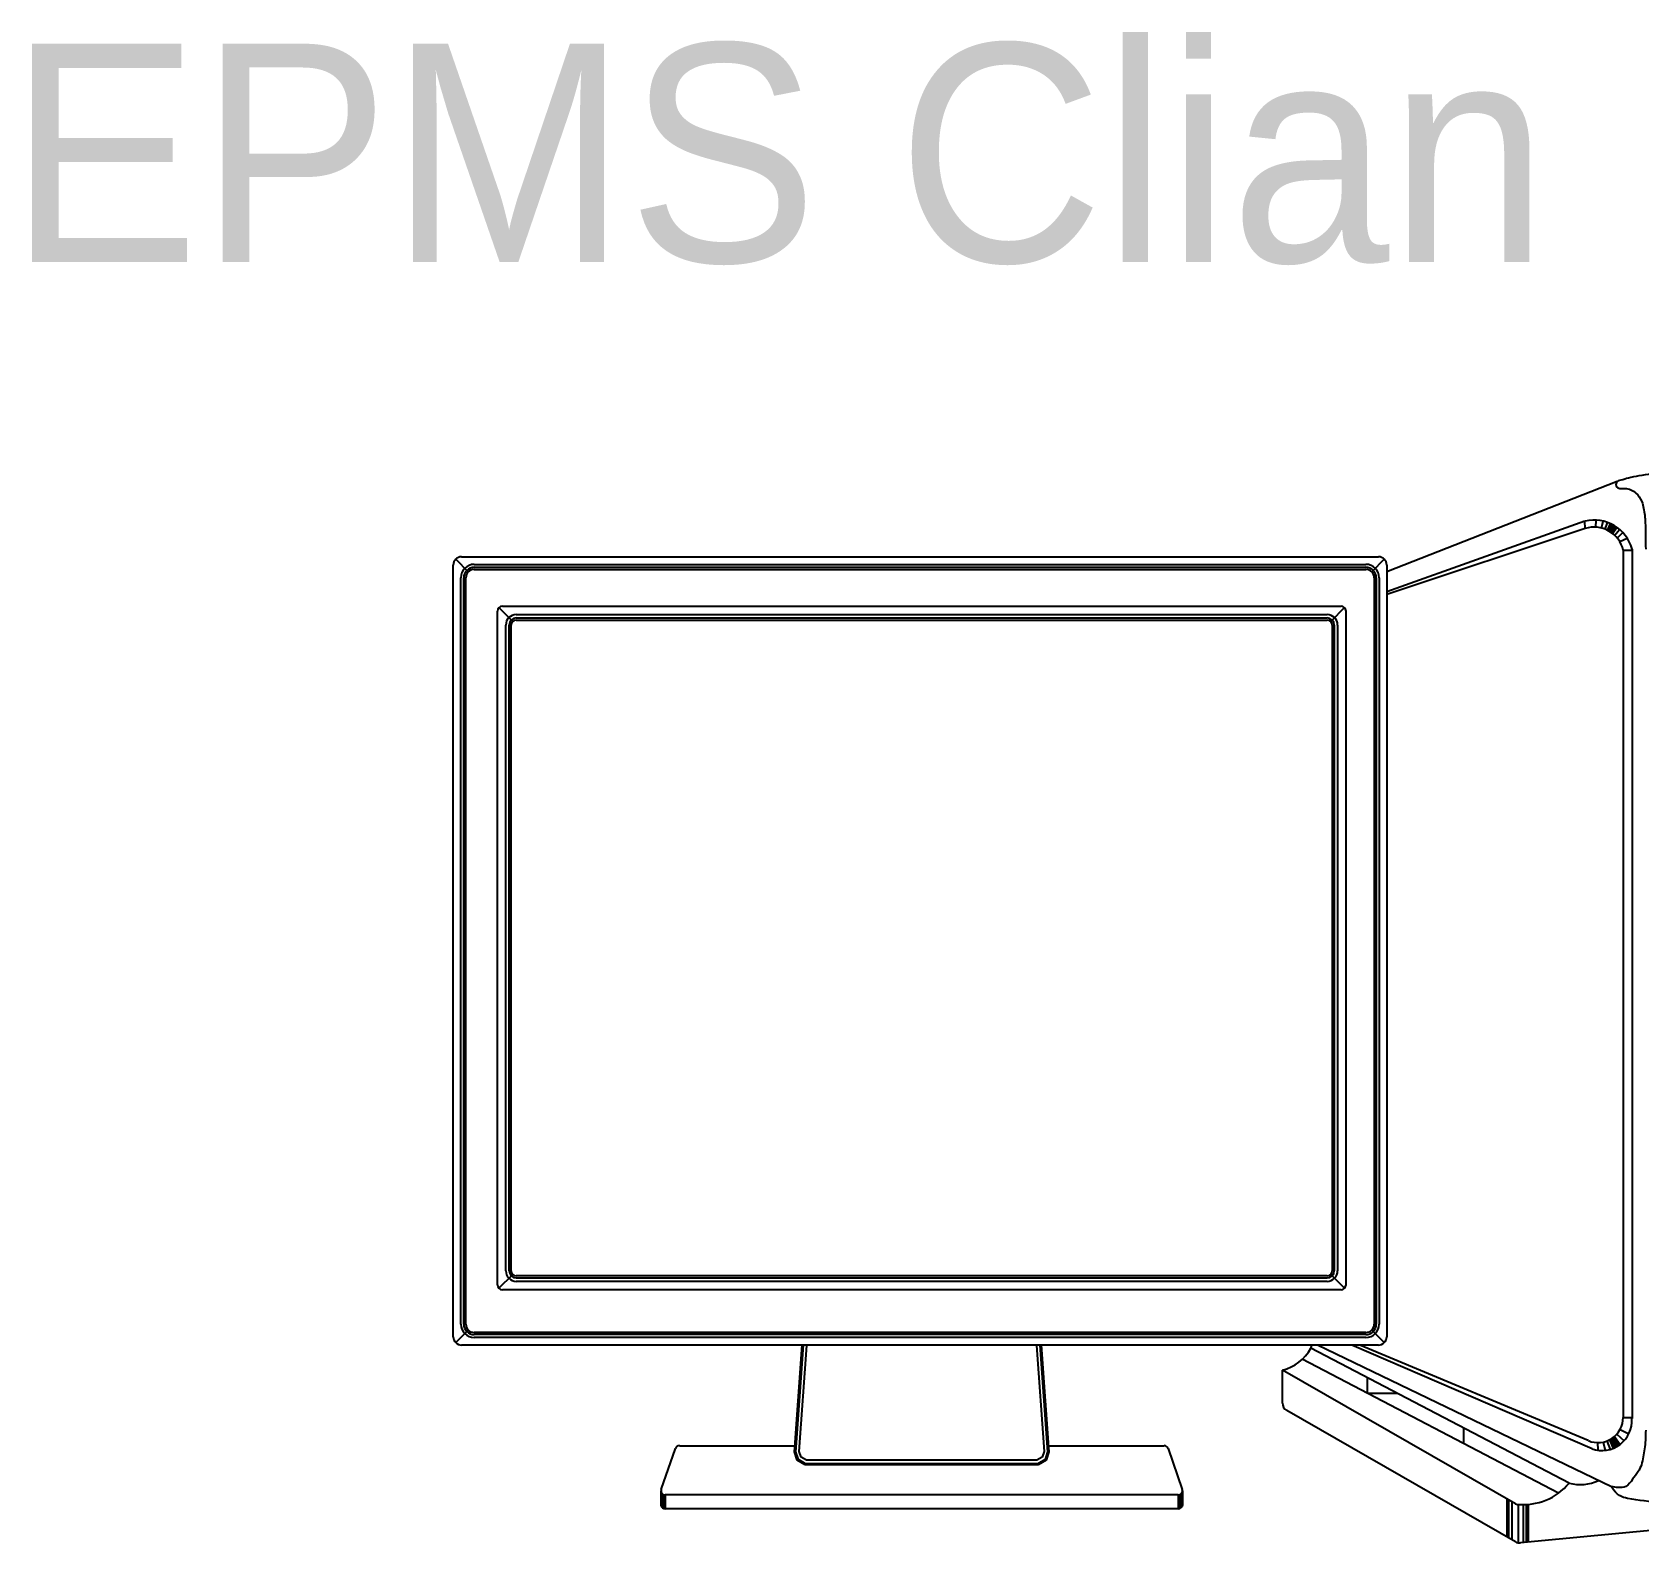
# Model space of a CAD drawing. Header units: millimetres. Extents: x 89450 to 753248, y -530175 to 1209785.
# Drawn here: x 441549 to 443524, y -102891 to -101033 of the extents above; entities that cross this region are included whole.
import ezdxf
from ezdxf.enums import TextEntityAlignment as Align

# ---------------------------------------------------------------- set-up
doc = ezdxf.new("R2010")
doc.units = ezdxf.units.MM
doc.header["$LTSCALE"] = 150
doc.styles.add('ELEC', font='')
doc.styles.get('ELEC').set_extended_font_data('Dotum')

msp = doc.modelspace()

# ---------------------------------------------------------------- linework, layer by layer
at = {"color": 0}
for p, q in [((443497.8, -101585.9), (443214.5, -101697)), ((443458.2, -101634.6), (443214.5, -101721.5)), ((443458.4, -101643.5), (443458.2, -101634.6)), ((443471.4, -101642), (443471.9, -101633.3)), ((443478.5, -101643.1), (443480.5, -101634.5)), ((443458.4, -101643.5), (443214.5, -101724.8)), ((443483, -101644.5), (443486, -101636.1)), ((443485.8, -101646.2), (443489.8, -101637.6)), ((443487.5, -101646.9), (443491.7, -101638.6)), ((443488.6, -101647.4), (443493.1, -101639.3)), ((443489.2, -101647.7), (443493.8, -101639.7)), ((443489.2, -101647.7), (443493.8, -101639.7)), ((443489.7, -101648.1), (443494.5, -101640.1)), ((443490.8, -101648.8), (443495.8, -101641)), ((443492.2, -101649.8), (443497.6, -101642.2)), ((443494.7, -101652), (443500.8, -101644.7)), ((443497.8, -101655.3), (443504.9, -101648.7)), ((443500.9, -101659.7), (443510.3, -101655.6)), ((443505.2, -101670.2), (443505.2, -102736.4)), ((443505.2, -101670.2), (443516.1, -101670.2)), ((443516.1, -101668.9), (443516.1, -102737.8)), ((442066.8, -102637.1), (442066.8, -101688.7)), ((442069.8, -101681.4), (442085.3, -101696.9)), ((442077.1, -101678.4), (443204.2, -101678.4)), ((442092.6, -101687.7), (443188.8, -101687.7)), ((442092.6, -101691.3), (443188.8, -101691.3)), ((442092.6, -101693.9), (443188.8, -101693.9)), ((443211.5, -101681.4), (443196, -101696.9)), ((443214.5, -101688.7), (443214.5, -102637.1)), ((442076.1, -102621.6), (442076.1, -101704.2)), ((442079.7, -102621.6), (442079.7, -101704.2)), ((442082.3, -102621.6), (442082.3, -101704.2)), ((443199.1, -101704.2), (443199.1, -102621.6)), ((443201.6, -101704.2), (443201.6, -102621.6)), ((443205.3, -101704.2), (443205.3, -102621.6)), ((442121.1, -102573.2), (442121.1, -101745.3)), ((442123, -101740.9), (442140, -101757.9)), ((442123, -101740.9), (442140, -101757.9)), ((442127.3, -101739.1), (443158.3, -101739.1)), ((442144.3, -101749.4), (443141.2, -101749.4)), ((442144.3, -101753.5), (443141.2, -101753.5)), ((443162.6, -101740.9), (443145.6, -101757.9)), ((443162.6, -101740.9), (443145.6, -101757.9)), ((443164.4, -101745.3), (443164.4, -102573.2)), ((442131.4, -102556.2), (442131.4, -101762.3)), ((442135.6, -102556.2), (442135.6, -101762.3)), ((442138.2, -102556.2), (442138.2, -101762.3)), ((442144.3, -101756.1), (443141.2, -101756.1)), ((443147.4, -101762.3), (443147.4, -102556.2)), ((443150, -101762.3), (443150, -102556.2)), ((443154.1, -101762.3), (443154.1, -102556.2)), ((442123, -102577.6), (442140, -102560.6)), ((442123, -102577.6), (442140, -102560.6)), ((443141.2, -102562.4), (442144.3, -102562.4)), ((443162.6, -102577.6), (443145.6, -102560.6)), ((443162.6, -102577.6), (443145.6, -102560.6)), ((443158.3, -102579.4), (442127.3, -102579.4)), ((443141.2, -102565), (442144.3, -102565)), ((443141.2, -102569.1), (442144.3, -102569.1)), ((442069.8, -102644.4), (442085.3, -102628.9)), ((443188.8, -102631.9), (442092.6, -102631.9)), ((443188.8, -102634.5), (442092.6, -102634.5)), ((443188.8, -102638.1), (442092.6, -102638.1)), ((443211.5, -102644.4), (443196, -102628.9)), ((443204.2, -102647.4), (442077.1, -102647.4)), ((442486.4, -102778.8), (442495.9, -102647.4)), ((442488, -102778.6), (442497.4, -102647.5)), ((442492.2, -102778.1), (442501.5, -102647.8)), ((442784, -102647.8), (442793.4, -102778.1)), ((442788.1, -102647.5), (442797.6, -102778.6)), ((442789.7, -102647.4), (442799.1, -102778.8)), ((443438.7, -102817.2), (443121.1, -102651.2)), ((443490.8, -102821.5), (443129.3, -102647.4)), ((443466.9, -102775.1), (443171.4, -102647.4)), ((443462.3, -102764.9), (443181.6, -102647.4)), ((443086.3, -102718.8), (443086.3, -102678.1)), ((443372.7, -102842.5), (443086.3, -102678.1)), ((443425.5, -102829.5), (443110.7, -102664.9)), ((443190.8, -102706.7), (443190.8, -102687.6)), ((443190.8, -102706.7), (443227.3, -102706.7)), ((443372.7, -102889.2), (443091.5, -102727.7)), ((443505.2, -102736.4), (443516.1, -102736.4)), ((443309.4, -102768.7), (443309.4, -102749.7)), ((443492, -102761.7), (443498, -102771.8)), ((443493, -102761), (443499.4, -102771)), ((443494.4, -102759.9), (443501.3, -102769.6)), ((443497.5, -102756.8), (443506.4, -102765)), ((443501.4, -102751.2), (443512.2, -102756.6)), ((442322.5, -102824.9), (442339.9, -102774.5)), ((442344.8, -102771.1), (442487, -102771.1)), ((442489.8, -102789), (442486.4, -102778.8)), ((442491.1, -102788), (442488, -102778.6)), ((442494.6, -102785.2), (442492.2, -102778.1)), ((442793.4, -102778.1), (442791, -102785.2)), ((442797.6, -102778.6), (442794.4, -102788)), ((442799.1, -102778.8), (442795.7, -102789)), ((442798.6, -102771.1), (442940.8, -102771.1)), ((442945.7, -102774.5), (442963.1, -102824.9)), ((443473.6, -102767.3), (443474.1, -102776.5)), ((443480.7, -102766.6), (443483.1, -102776.9)), ((443485.2, -102765.3), (443489, -102775.7)), ((443488.2, -102764), (443493, -102774.4)), ((443489.8, -102763.1), (443495.1, -102773.4)), ((443490.8, -102762.5), (443496.6, -102772.7)), ((443491.4, -102762.1), (443497.3, -102772.3)), ((443491.4, -102762.1), (443497.3, -102772.3)), ((442499.6, -102794.8), (442489.8, -102789)), ((442500, -102793.3), (442491.1, -102788)), ((442501.1, -102789.1), (442494.6, -102785.2)), ((442786, -102794.8), (442499.6, -102794.8)), ((442785.6, -102793.3), (442500, -102793.3)), ((442784.4, -102789.1), (442501.1, -102789.1)), ((442791, -102785.2), (442784.4, -102789.1)), ((442794.4, -102788), (442785.6, -102793.3)), ((442795.7, -102789), (442786, -102794.8)), ((442322.2, -102826.5), (442322.2, -102844.6)), ((442322.7, -102828.8), (442322.7, -102845.9)), ((442323.7, -102830.2), (442323.7, -102847.3)), ((442325.9, -102831.5), (442325.9, -102848.5)), ((442326.8, -102831.7), (442326.8, -102848.8)), ((442327.4, -102831.7), (442327.4, -102848.8)), ((442650.5, -102831.7), (442327.4, -102831.7)), ((442958.2, -102831.7), (442650.5, -102831.7)), ((442958.2, -102831.7), (442958.2, -102848.8)), ((442958.7, -102831.7), (442958.7, -102848.8)), ((442959.7, -102831.5), (442959.7, -102848.5)), ((442961.8, -102830.2), (442961.8, -102847.3)), ((442962.9, -102828.8), (442962.9, -102845.9)), ((442963.4, -102826.5), (442963.4, -102844.6)), ((443362.2, -102836.5), (443362.2, -102883.2)), ((443364.4, -102837.7), (443364.4, -102884.4)), ((443368.3, -102840), (443368.3, -102886.7)), ((442958.2, -102848.8), (442327.4, -102848.8)), ((443376.1, -102843.4), (443376.1, -102890.2)), ((443780.5, -102852.5), (443378.8, -102890.5)), ((443382.1, -102843.6), (443382.1, -102890.2)), ((443386, -102843.5), (443386, -102889.8)), ((443388.2, -102843.3), (443388.2, -102889.6))]:
    msp.add_line(p, q, dxfattribs=at)
for centre, radius, start, end in [((443469.7, -101681.3), 48, 14.9819, 103.788), ((443469.3, -101678.9), 37, 13.5875, 107.1465), ((442077.1, -101688.7), 10.3, 90, 180), ((442092.6, -101704.2), 16.5, 90, 180), ((442092.6, -101704.2), 12.9, 90, 180), ((442092.6, -101704.2), 10.3, 90, 180), ((443188.8, -101704.2), 16.5, 0, 90), ((443188.8, -101704.2), 12.9, 0, 90), ((443188.8, -101704.2), 10.3, 0, 90), ((443204.2, -101688.7), 10.3, 0, 90), ((442127.3, -101745.3), 6.19, 90, 180), ((442144.3, -101762.3), 12.9, 90, 180), ((442144.3, -101762.3), 8.76, 90, 180), ((443141.2, -101762.3), 12.9, 0, 90), ((443141.2, -101762.3), 8.76, 0, 90), ((443158.3, -101745.3), 6.19, 0, 90), ((442144.3, -101762.3), 6.19, 90, 180), ((443141.2, -101762.3), 6.19, 0, 90), ((442144.3, -102556.2), 12.9, 180, 270), ((442144.3, -102556.2), 8.76, 180, 270), ((442144.3, -102556.2), 6.19, 180, 270), ((443141.2, -102556.2), 6.19, 270, 0), ((443141.2, -102556.2), 8.76, 270, 0), ((443141.2, -102556.2), 12.9, 270, 0), ((442127.3, -102573.2), 6.19, 180, 270), ((443158.3, -102573.2), 6.19, 270, 0), ((442092.6, -102621.6), 16.5, 180, 270), ((442092.6, -102621.6), 12.9, 180, 270), ((442092.6, -102621.6), 10.3, 180, 270), ((443188.8, -102621.6), 10.3, 270, 0), ((443188.8, -102621.6), 12.9, 270, 0), ((443188.8, -102621.6), 16.5, 270, 0), ((442077.1, -102637.1), 10.3, 180, 270), ((443204.2, -102637.1), 10.3, 270, 0), ((443074.3, -102626.7), 52.8, 283.1397, 332.3259), ((443096, -102639.9), 27.5, 335.7371, 344.1358), ((443096.6, -102718.8), 10.3, 180, 240.1404), ((443474.3, -102736.4), 30.9, 247.2919, 0), ((443478.9, -102739.9), 37.2, 251.2092, 3.2272), ((442344.8, -102776.2), 5.16, 90, 160.9011), ((442940.8, -102776.2), 5.16, 19.0989, 90), ((443382, -102769.5), 74.1, 264.7507, 319.9051), ((443452.3, -102764.5), 54.4, 255.5265, 294.7599), ((442327.4, -102826.5), 5.16, 160.9011, 270), ((442958.2, -102826.5), 5.16, 270, 19.0989), ((442327.5, -102843.4), 5.43, 192.6585, 268.5375), ((442958.1, -102843.4), 5.43, 271.4625, 347.3415), ((443375.8, -102837.1), 6.19, 240.1404, 264.7507), ((443377.9, -102880.3), 10.3, 240.1404, 275.4078)]:
    msp.add_arc(centre, radius, start, end, dxfattribs=at)
for points, knots in [([(443673.7, -101573.7), (443662.6, -101573.5), (443642, -101571.8), (443610.9, -101572), (443582.6, -101573.6), (443553.3, -101574.6), (443530.4, -101577.7), (443512.5, -101581.1), (443503.8, -101584), (443495.9, -101585.7), (443496.2, -101595.5), (443509.7, -101593), (443521, -101598.5), (443528.1, -101609), (443531.2, -101621.6), (443532.6, -101635.9), (443532.6, -101652.7), (443532.8, -101663.7), (443532.9, -101669)], [0, 0, 0, 0, 3227.578691, 6026.302083, 9023.112724, 11499.824177, 14519.153577, 15782.889133, 16730.542882, 17312.658247, 17833.19047, 18828.812168, 20296.673447, 21510.440576, 22341.446093, 24048.735583, 25681.478274, 27239.403417, 27239.403417, 27239.403417, 27239.403417]), ([(443532.9, -102751.9), (443532.8, -102756.1), (443532.6, -102763.8), (443531.7, -102774.9), (443529.7, -102784.9), (443528, -102794.5), (443523.5, -102804), (443516.5, -102812.2), (443510, -102822.3), (443499.3, -102822.9), (443493.5, -102822), (443490.8, -102821.5)], [0, 0, 0, 0, 1221.628601, 2256.535616, 3229.671226, 4188.848243, 5089.386871, 6220.653557, 7373.587116, 8319.119567, 9103.847596, 9103.847596, 9103.847596, 9103.847596]), ([(443662.1, -102840.4), (443651.2, -102841.3), (443629.1, -102842.9), (443592.3, -102841.7), (443552.6, -102841.6), (443517.4, -102837.9), (443497.4, -102832.8), (443490.8, -102821.5)], [1009.050121, 1009.050121, 1009.050121, 1009.050121, 4176.916984, 7469.090223, 11706.219724, 15729.899291, 17709.10332, 17709.10332, 17709.10332, 17709.10332])]:
    msp.add_open_spline(points, degree=3, knots=knots, dxfattribs=at)

# ---------------------------------------------------------------- texts
at = {"color": 0, "style": 'ELEC'}
msp.add_text('EPMS Clian PC A', height=268.377, dxfattribs=at).set_placement((442925, -101181.9), align=Align.MIDDLE_CENTER)

doc.saveas('drawing.dxf')
